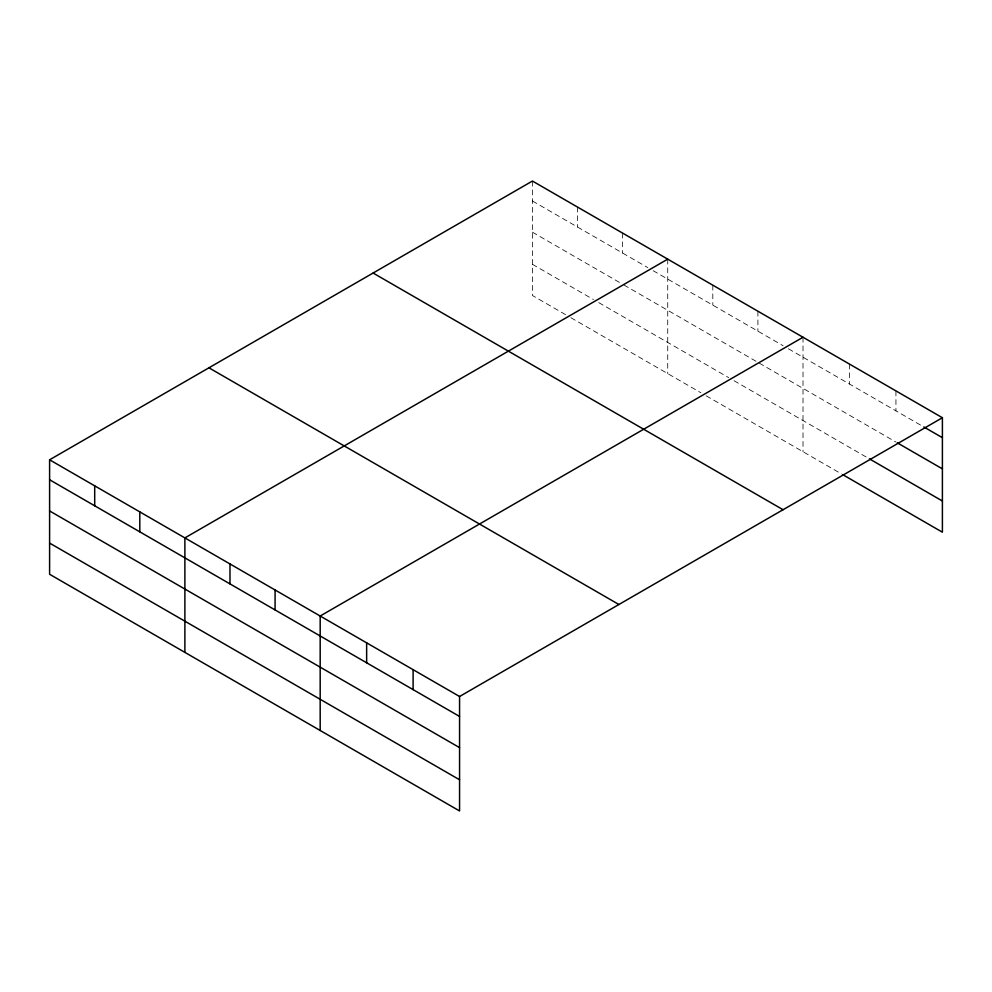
<?xml version="1.0" encoding="UTF-8"?>
<svg xmlns="http://www.w3.org/2000/svg" width="992" height="992" viewBox="0 0 992 992"><rect width="100%" height="100%" fill="white"/><g stroke="black" fill="none" stroke-linecap="round" stroke-linejoin="round"><path stroke-width="0.74" stroke-dasharray="4.96 3.72" d="M532.431 200.992L647.826 267.617M653.133 270.68L783.122 345.724M788.417 348.787L922.486 426.188M532.431 232.178L621.302 283.489M623.956 285.014L757.913 362.365M759.24 363.122L895.937 442.048M532.431 264.318L593.452 299.547M598.746 302.61L728.736 377.654M734.043 380.717L868.062 458.093M565.589 314.65L532.431 295.504L532.431 181.04M570.896 317.713L700.885 392.758M706.192 395.82L841.514 473.953M895.937 390.91L895.937 410.862M849.474 364.089L849.474 384.028M803.012 337.255L803.012 451.72M757.913 311.228L757.913 331.167M712.814 285.188L712.814 305.139M667.728 259.148L667.728 373.612M622.629 233.108L622.629 253.059M577.53 207.08L577.53 227.032"/><path stroke-width="1.49" d="M942.4 417.731L532.431 181.04L49.6 459.804L49.6 574.269L459.569 810.96L459.569 696.496L942.4 417.731L942.4 532.196L842.84 474.709M667.728 259.148L184.884 537.912L184.884 652.376M803.012 337.255L320.18 616.02L320.18 730.484M923.812 426.957L942.4 437.683M897.264 442.816L942.4 468.869M869.389 458.85L942.4 501.01M373.104 273.036L783.06 509.727M208.94 367.809L618.896 604.5M49.6 459.804L459.569 696.496M49.6 479.756L459.569 716.447M49.6 510.942L459.569 747.633M49.6 543.083L459.569 779.774M413.106 669.674L413.106 689.614M366.643 642.841L366.643 662.792M275.082 589.98L275.082 609.931M229.983 563.952L229.983 583.891M139.798 511.872L139.798 531.824M94.699 485.844L94.699 505.784"/></g></svg>
